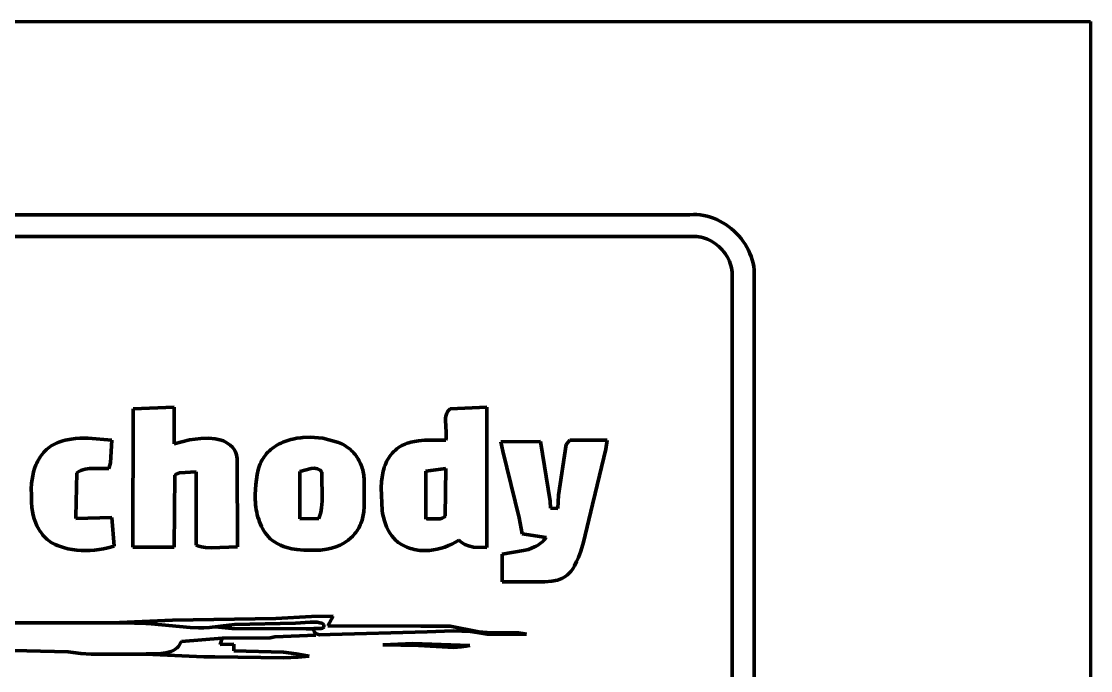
# Model space of a CAD drawing. Header units: millimetres. Extents: x 0 to 8.92, y 0 to 5.62.
# Drawn here: x 4.21 to 8.917, y 2.767 to 5.625 of the extents above; entities that cross this region are included whole.
import ezdxf

# ---------------------------------------------------------------- set-up
doc = ezdxf.new("R2010")
doc.units = ezdxf.units.MM
for name, color, linetype, lineweight in [('color#000000ff', 7, 'CONTINUOUS', 100), ('color#262325ff', 7, 'CONTINUOUS', 100), ('color#ffffffff', 7, 'CONTINUOUS', 100)]:
    doc.layers.add(name, color=color, linetype=linetype, lineweight=lineweight)

msp = doc.modelspace()

# ---------------------------------------------------------------- linework, layer by layer
at = {"layer": 'color#000000ff'}
for p, q in [((1.2217, 4.7739), (7.1532, 4.7739)), ((7.1532, 4.7739), (7.1685, 4.7746)), ((7.1685, 4.7746), (7.1837, 4.7742)), ((7.1837, 4.7742), (7.1988, 4.7728)), ((7.1988, 4.7728), (7.2137, 4.7705)), ((7.2137, 4.7705), (7.2284, 4.7673)), ((7.2284, 4.7673), (7.2429, 4.7631)), ((7.2429, 4.7631), (7.2572, 4.7582)), ((7.2572, 4.7582), (7.2712, 4.7524)), ((7.2712, 4.7524), (7.2848, 4.7458)), ((7.2848, 4.7458), (7.2981, 4.7384)), ((7.2981, 4.7384), (7.311, 4.7304)), ((7.311, 4.7304), (7.3234, 4.7217)), ((7.3234, 4.7217), (7.3354, 4.7123)), ((7.3354, 4.7123), (7.3469, 4.7023)), ((7.1529, 4.6775), (1.2082, 4.6777)), ((7.163, 4.6783), (7.1529, 4.6775)), ((7.1731, 4.6785), (7.163, 4.6783)), ((7.183, 4.6779), (7.1731, 4.6785)), ((7.1929, 4.6767), (7.183, 4.6779)), ((7.2026, 4.6749), (7.1929, 4.6767)), ((7.2122, 4.6724), (7.2026, 4.6749)), ((7.2216, 4.6694), (7.2122, 4.6724)), ((7.2309, 4.6657), (7.2216, 4.6694)), ((7.2399, 4.6616), (7.2309, 4.6657)), ((7.2487, 4.6569), (7.2399, 4.6616)), ((7.3469, 4.7023), (7.3579, 4.6917)), ((7.3579, 4.6917), (7.3683, 4.6805)), ((7.3683, 4.6805), (7.3781, 4.6689)), ((7.3781, 4.6689), (7.3873, 4.6567)), ((7.2572, 4.6517), (7.2487, 4.6569)), ((7.2654, 4.6461), (7.2572, 4.6517)), ((7.2733, 4.64), (7.2654, 4.6461)), ((7.2809, 4.6335), (7.2733, 4.64)), ((7.2881, 4.6266), (7.2809, 4.6335)), ((7.295, 4.6193), (7.2881, 4.6266)), ((7.3015, 4.6116), (7.295, 4.6193)), ((7.3873, 4.6567), (7.3958, 4.6441)), ((7.3958, 4.6441), (7.4036, 4.6311)), ((7.4036, 4.6311), (7.4106, 4.6177)), ((7.4106, 4.6177), (7.4169, 4.6039)), ((7.3075, 4.6036), (7.3015, 4.6116)), ((7.3131, 4.5953), (7.3075, 4.6036)), ((7.3182, 4.5868), (7.3131, 4.5953)), ((7.3228, 4.5779), (7.3182, 4.5868)), ((7.3269, 4.5689), (7.3228, 4.5779)), ((7.3305, 4.5596), (7.3269, 4.5689)), ((7.4169, 4.6039), (7.4224, 4.5899)), ((7.4224, 4.5899), (7.427, 4.5755)), ((7.427, 4.5755), (7.4307, 4.5609)), ((7.3335, 4.5501), (7.3305, 4.5596)), ((7.3359, 4.5405), (7.3335, 4.5501)), ((7.3377, 4.5307), (7.3359, 4.5405)), ((7.3389, 4.5209), (7.3377, 4.5307)), ((7.3394, 4.5109), (7.3389, 4.5209)), ((7.4307, 4.5609), (7.4336, 4.5461)), ((7.4336, 4.5461), (7.4355, 4.5311)), ((7.4355, 4.5311), (7.4364, 4.5159)), ((7.3392, 1.8049), (7.3393, 4.5008)), ((7.3393, 4.5008), (7.3394, 4.5109)), ((7.4363, 4.5007), (7.4362, 1.7769)), ((7.4364, 4.5159), (7.4363, 4.5007)), ((4.7008, 3.3103), (4.7021, 3.92)), ((4.7021, 3.92), (4.8827, 3.9269)), ((4.8827, 3.9269), (4.8827, 3.7658)), ((6.0853, 3.9045), (6.0878, 3.9085)), ((6.0878, 3.9085), (6.0907, 3.9123)), ((6.0907, 3.9123), (6.0941, 3.9159)), ((6.0941, 3.9159), (6.0978, 3.9193)), ((6.0978, 3.9193), (6.2596, 3.9269)), ((6.2596, 3.9269), (6.2595, 3.3097)), ((6.0765, 3.8679), (6.0772, 3.8777)), ((6.0798, 3.8164), (6.0765, 3.8679)), ((6.0772, 3.8777), (6.0788, 3.8872)), ((6.0788, 3.8872), (6.0799, 3.8917)), ((6.0799, 3.8917), (6.0814, 3.8961)), ((6.0814, 3.8961), (6.0832, 3.9004)), ((6.0832, 3.9004), (6.0853, 3.9045)), ((6.0803, 3.7913), (6.0798, 3.8164)), ((4.3502, 3.7609), (4.3586, 3.7652)), ((4.3586, 3.7652), (4.3672, 3.7691)), ((4.3672, 3.7691), (4.3758, 3.7726)), ((4.3758, 3.7726), (4.3846, 3.7758)), ((4.3846, 3.7758), (4.3934, 3.7786)), ((4.3934, 3.7786), (4.4024, 3.781)), ((4.4024, 3.781), (4.4114, 3.7831)), ((4.4114, 3.7831), (4.4297, 3.7864)), ((4.4297, 3.7864), (4.4482, 3.7885)), ((4.4482, 3.7885), (4.467, 3.7897)), ((4.467, 3.7897), (4.5048, 3.7898)), ((4.5048, 3.7898), (4.6078, 3.7819)), ((4.6078, 3.7819), (4.6033, 3.6814)), ((4.8827, 3.7658), (4.9508, 3.7836)), ((4.9508, 3.7836), (4.9997, 3.7895)), ((4.9997, 3.7895), (5.0348, 3.7897)), ((5.0348, 3.7897), (5.0628, 3.7873)), ((5.0628, 3.7873), (5.0838, 3.7837)), ((5.0838, 3.7837), (5.0998, 3.7781)), ((5.0998, 3.7781), (5.1153, 3.77)), ((5.1153, 3.77), (5.1296, 3.7596)), ((5.3378, 3.7607), (5.3456, 3.765)), ((5.3456, 3.765), (5.3536, 3.769)), ((5.3536, 3.769), (5.3618, 3.7726)), ((5.3618, 3.7726), (5.3701, 3.776)), ((5.3701, 3.776), (5.3785, 3.7791)), ((5.3785, 3.7791), (5.3871, 3.7818)), ((5.3871, 3.7818), (5.3958, 3.7843)), ((5.3958, 3.7843), (5.4045, 3.7864)), ((5.4045, 3.7864), (5.4221, 3.7898)), ((5.4221, 3.7898), (5.4399, 3.7919)), ((5.4399, 3.7919), (5.4488, 3.7926)), ((5.4488, 3.7926), (5.4818, 3.7951)), ((5.4818, 3.7951), (5.5369, 3.7902)), ((5.5369, 3.7902), (5.6064, 3.7718)), ((5.6064, 3.7718), (5.6136, 3.7689)), ((5.6136, 3.7689), (5.6205, 3.7657)), ((5.6205, 3.7657), (5.6273, 3.7622)), ((5.9003, 3.7646), (5.9082, 3.7676)), ((5.9082, 3.7676), (5.9162, 3.7703)), ((5.9162, 3.7703), (5.9244, 3.7726)), ((5.9244, 3.7726), (5.941, 3.7763)), ((5.941, 3.7763), (5.9581, 3.779)), ((5.9581, 3.779), (5.9842, 3.7814)), ((5.9842, 3.7814), (6.0793, 3.7819)), ((6.0793, 3.7819), (6.0803, 3.7913)), ((6.321, 3.7747), (6.4954, 3.7754)), ((6.3294, 3.7324), (6.321, 3.7747)), ((6.4954, 3.7754), (6.5381, 3.5127)), ((6.6079, 3.7623), (6.6246, 3.7808)), ((6.6246, 3.7808), (6.7882, 3.7815)), ((6.7882, 3.7815), (6.7831, 3.7418)), ((4.2991, 3.7162), (4.3042, 3.7227)), ((4.3042, 3.7227), (4.3096, 3.729)), ((4.3096, 3.729), (4.3154, 3.735)), ((4.3154, 3.735), (4.3215, 3.7407)), ((4.3215, 3.7407), (4.328, 3.7461)), ((4.328, 3.7461), (4.3348, 3.7513)), ((4.3348, 3.7513), (4.3419, 3.7561)), ((4.3419, 3.7561), (4.3502, 3.7609)), ((5.1296, 3.7596), (5.139, 3.7505)), ((5.139, 3.7505), (5.147, 3.7404)), ((5.147, 3.7404), (5.1514, 3.7331)), ((5.1514, 3.7331), (5.155, 3.7254)), ((5.155, 3.7254), (5.1576, 3.7173)), ((5.2843, 3.7157), (5.2899, 3.7224)), ((5.2899, 3.7224), (5.2959, 3.7288)), ((5.2959, 3.7288), (5.3022, 3.7349)), ((5.3022, 3.7349), (5.3088, 3.7406)), ((5.3088, 3.7406), (5.3157, 3.7461)), ((5.3157, 3.7461), (5.3228, 3.7513)), ((5.3228, 3.7513), (5.3302, 3.7562)), ((5.3302, 3.7562), (5.3378, 3.7607)), ((5.6273, 3.7622), (5.6339, 3.7584)), ((5.6339, 3.7584), (5.6403, 3.7542)), ((5.6403, 3.7542), (5.6465, 3.7498)), ((5.6465, 3.7498), (5.6525, 3.7451)), ((5.6525, 3.7451), (5.6583, 3.7402)), ((5.6583, 3.7402), (5.6638, 3.735)), ((5.6638, 3.735), (5.6692, 3.7296)), ((5.6692, 3.7296), (5.6742, 3.7239)), ((5.6742, 3.7239), (5.6791, 3.718)), ((5.6791, 3.718), (5.6837, 3.7119)), ((5.8323, 3.7107), (5.838, 3.7182)), ((5.838, 3.7182), (5.8442, 3.7254)), ((5.8442, 3.7254), (5.8504, 3.732)), ((5.8504, 3.732), (5.8569, 3.738)), ((5.8569, 3.738), (5.8636, 3.7436)), ((5.8636, 3.7436), (5.8705, 3.7487)), ((5.8705, 3.7487), (5.8777, 3.7533)), ((5.8777, 3.7533), (5.885, 3.7575)), ((5.885, 3.7575), (5.8926, 3.7612)), ((5.8926, 3.7612), (5.9003, 3.7646)), ((6.4007, 3.4394), (6.3294, 3.7324)), ((6.5751, 3.5399), (6.6079, 3.7623)), ((6.7831, 3.7418), (6.7361, 3.5472)), ((4.2688, 3.6575), (4.2747, 3.6731)), ((4.2747, 3.6731), (4.278, 3.6808)), ((4.278, 3.6808), (4.2816, 3.6882)), ((4.2816, 3.6882), (4.2855, 3.6955)), ((4.2855, 3.6955), (4.2897, 3.7026)), ((4.2897, 3.7026), (4.2942, 3.7095)), ((4.2942, 3.7095), (4.2991, 3.7162)), ((4.6033, 3.6814), (4.5968, 3.6609)), ((5.1576, 3.7173), (5.1593, 3.7088)), ((5.1593, 3.7088), (5.1598, 3.7001)), ((5.1598, 3.7001), (5.1597, 3.6956)), ((5.1597, 3.6956), (5.1612, 3.312)), ((5.2582, 3.6694), (5.2615, 3.6778)), ((5.2615, 3.6778), (5.2653, 3.686)), ((5.2653, 3.686), (5.2694, 3.6939)), ((5.2694, 3.6939), (5.274, 3.7015)), ((5.274, 3.7015), (5.279, 3.7088)), ((5.279, 3.7088), (5.2843, 3.7157)), ((5.6837, 3.7119), (5.688, 3.7057)), ((5.688, 3.7057), (5.6921, 3.6992)), ((5.6921, 3.6992), (5.6959, 3.6926)), ((5.6959, 3.6926), (5.7028, 3.679)), ((5.7028, 3.679), (5.7058, 3.6719)), ((5.7058, 3.6719), (5.7085, 3.6648)), ((5.8109, 3.6708), (5.8143, 3.6791)), ((5.8143, 3.6791), (5.8181, 3.6873)), ((5.8181, 3.6873), (5.8224, 3.6953)), ((5.8224, 3.6953), (5.8271, 3.7031)), ((5.8271, 3.7031), (5.8323, 3.7107)), ((4.2574, 3.6083), (4.2602, 3.625)), ((4.2602, 3.625), (4.264, 3.6414)), ((4.264, 3.6414), (4.2688, 3.6575)), ((4.4542, 3.6379), (4.4499, 3.4438)), ((4.463, 3.6433), (4.4542, 3.6379)), ((4.472, 3.6477), (4.463, 3.6433)), ((4.4812, 3.651), (4.472, 3.6477)), ((4.4907, 3.6535), (4.4812, 3.651)), ((4.5102, 3.6562), (4.4907, 3.6535)), ((4.5951, 3.6569), (4.5102, 3.6562)), ((4.5968, 3.6609), (4.5951, 3.6569)), ((4.8857, 3.6273), (4.8829, 3.3108)), ((4.8916, 3.6311), (4.8857, 3.6273)), ((4.9069, 3.6378), (4.8916, 3.6311)), ((4.9799, 3.6422), (4.9069, 3.6378)), ((4.9798, 3.319), (4.9799, 3.6422)), ((5.245, 3.6087), (5.2487, 3.6304)), ((5.2487, 3.6304), (5.253, 3.6515)), ((5.253, 3.6515), (5.2554, 3.6606)), ((5.2554, 3.6606), (5.2582, 3.6694)), ((5.4365, 3.6442), (5.4363, 3.4349)), ((5.4858, 3.6568), (5.4365, 3.6442)), ((5.5, 3.6579), (5.4858, 3.6568)), ((5.5068, 3.6573), (5.5, 3.6579)), ((5.5133, 3.6557), (5.5068, 3.6573)), ((5.5194, 3.653), (5.5133, 3.6557)), ((5.5223, 3.6512), (5.5194, 3.653)), ((5.5252, 3.649), (5.5223, 3.6512)), ((5.5279, 3.6466), (5.5252, 3.649)), ((5.5305, 3.6437), (5.5279, 3.6466)), ((5.5329, 3.6405), (5.5305, 3.6437)), ((5.5341, 3.5123), (5.5329, 3.6405)), ((5.7085, 3.6648), (5.7109, 3.6576)), ((5.7109, 3.6576), (5.713, 3.6502)), ((5.713, 3.6502), (5.7148, 3.6428)), ((5.7148, 3.6428), (5.7162, 3.6353)), ((5.7162, 3.6353), (5.7174, 3.6278)), ((5.7174, 3.6278), (5.7182, 3.6202)), ((5.7978, 3.6183), (5.8009, 3.6362)), ((5.8009, 3.6362), (5.8029, 3.645)), ((5.8029, 3.645), (5.8052, 3.6537)), ((5.8052, 3.6537), (5.8078, 3.6623)), ((5.8078, 3.6623), (5.8109, 3.6708)), ((6.0785, 3.6574), (5.9904, 3.6452)), ((5.9904, 3.6452), (5.9906, 3.4339)), ((6.0759, 3.4487), (6.0785, 3.6574)), ((4.2542, 3.5664), (4.2555, 3.5915)), ((4.2555, 3.5915), (4.2574, 3.6083)), ((5.2403, 3.5643), (5.2422, 3.5867)), ((5.2422, 3.5867), (5.245, 3.6087)), ((5.7182, 3.6202), (5.7188, 3.6126)), ((5.7189, 3.605), (5.7187, 3.5973)), ((5.7187, 3.5973), (5.7193, 3.4896)), ((5.7188, 3.6126), (5.7189, 3.605)), ((5.7945, 3.5724), (5.7958, 3.6001)), ((5.7958, 3.6001), (5.7978, 3.6183)), ((4.2546, 3.5416), (4.2542, 3.5664)), ((4.2544, 3.5336), (4.2546, 3.5416)), ((4.2547, 3.5091), (4.2544, 3.5336)), ((5.2395, 3.5419), (5.2403, 3.5643)), ((5.2398, 3.5195), (5.2395, 3.5419)), ((5.7979, 3.4714), (5.7945, 3.5724)), ((6.5713, 3.4813), (6.5751, 3.5399)), ((6.7361, 3.5472), (6.7248, 3.4984)), ((4.2569, 3.4844), (4.2547, 3.5091)), ((4.2594, 3.4679), (4.2569, 3.4844)), ((5.2404, 3.5083), (5.2398, 3.5195)), ((5.2414, 3.4972), (5.2404, 3.5083)), ((5.2427, 3.4861), (5.2414, 3.4972)), ((5.2443, 3.4751), (5.2427, 3.4861)), ((5.5278, 3.4634), (5.5316, 3.4841)), ((5.5316, 3.4841), (5.5341, 3.5123)), ((5.7193, 3.4896), (5.7175, 3.4667)), ((6.5381, 3.5127), (6.5397, 3.482)), ((6.7248, 3.4984), (6.6844, 3.3319)), ((4.2629, 3.4516), (4.2594, 3.4679)), ((4.2673, 3.4356), (4.2629, 3.4516)), ((4.2727, 3.42), (4.2673, 3.4356)), ((4.4499, 3.4438), (4.4496, 3.4369)), ((4.4496, 3.4369), (4.6086, 3.4413)), ((4.6086, 3.4413), (4.6191, 3.315)), ((5.2464, 3.4643), (5.2443, 3.4751)), ((5.2488, 3.4535), (5.2464, 3.4643)), ((5.2516, 3.4429), (5.2488, 3.4535)), ((5.2549, 3.4324), (5.2516, 3.4429)), ((5.4363, 3.4349), (5.5193, 3.4362)), ((5.5193, 3.4362), (5.5241, 3.4497)), ((5.5241, 3.4497), (5.5278, 3.4634)), ((5.712, 3.4369), (5.71, 3.4296)), ((5.7152, 3.4516), (5.712, 3.4369)), ((5.7175, 3.4667), (5.7152, 3.4516)), ((5.8002, 3.4586), (5.7979, 3.4714)), ((5.8086, 3.4262), (5.8002, 3.4586)), ((5.9934, 3.4346), (6.012, 3.4356)), ((6.012, 3.4356), (6.0544, 3.4354)), ((6.0544, 3.4354), (6.0628, 3.4379)), ((6.0628, 3.4379), (6.0678, 3.4405)), ((6.0678, 3.4405), (6.0722, 3.4441)), ((6.0722, 3.4441), (6.0741, 3.4462)), ((6.0741, 3.4462), (6.0759, 3.4487)), ((6.414, 3.3689), (6.4007, 3.4394)), ((6.5397, 3.482), (6.5713, 3.4813)), ((4.2791, 3.4049), (4.2727, 3.42)), ((4.2827, 3.3975), (4.2791, 3.4049)), ((4.2866, 3.3903), (4.2827, 3.3975)), ((4.2908, 3.3833), (4.2866, 3.3903)), ((5.2586, 3.4221), (5.2549, 3.4324)), ((5.2627, 3.412), (5.2586, 3.4221)), ((5.2673, 3.4021), (5.2627, 3.412)), ((5.2723, 3.3923), (5.2673, 3.4021)), ((5.2779, 3.3829), (5.2723, 3.3923)), ((5.695, 3.3947), (5.6909, 3.3881)), ((5.6987, 3.4015), (5.695, 3.3947)), ((5.702, 3.4083), (5.6987, 3.4015)), ((5.705, 3.4153), (5.702, 3.4083)), ((5.7077, 3.4224), (5.705, 3.4153)), ((5.71, 3.4296), (5.7077, 3.4224)), ((5.818, 3.4007), (5.8086, 3.4262)), ((5.8269, 3.3823), (5.818, 3.4007)), ((5.9906, 3.4339), (5.9934, 3.4346)), ((4.2953, 3.3765), (4.2908, 3.3833)), ((4.3, 3.37), (4.2953, 3.3765)), ((4.3051, 3.3636), (4.3, 3.37)), ((4.3104, 3.3575), (4.3051, 3.3636)), ((4.3161, 3.3516), (4.3104, 3.3575)), ((4.3221, 3.346), (4.3161, 3.3516)), ((4.3284, 3.3406), (4.3221, 3.346)), ((5.2839, 3.3736), (5.2779, 3.3829)), ((5.2905, 3.3647), (5.2839, 3.3736)), ((5.2976, 3.356), (5.2905, 3.3647)), ((5.3053, 3.3476), (5.2976, 3.356)), ((5.3113, 3.3428), (5.3053, 3.3476)), ((5.3174, 3.3383), (5.3113, 3.3428)), ((5.6596, 3.35), (5.6491, 3.3412)), ((5.6693, 3.3596), (5.6596, 3.35)), ((5.6783, 3.3701), (5.6693, 3.3596)), ((5.6824, 3.3757), (5.6783, 3.3701)), ((5.6863, 3.3815), (5.6824, 3.3757)), ((5.6909, 3.3881), (5.6863, 3.3815)), ((5.8337, 3.3707), (5.8269, 3.3823)), ((5.8413, 3.3597), (5.8337, 3.3707)), ((5.8496, 3.3494), (5.8413, 3.3597)), ((5.8589, 3.3399), (5.8496, 3.3494)), ((6.5201, 3.3524), (6.414, 3.3689)), ((6.5102, 3.3409), (6.5153, 3.3465)), ((6.5153, 3.3465), (6.5201, 3.3524)), ((4.335, 3.3356), (4.3284, 3.3406)), ((4.3419, 3.3309), (4.335, 3.3356)), ((4.3507, 3.3264), (4.3419, 3.3309)), ((4.3596, 3.3222), (4.3507, 3.3264)), ((4.3687, 3.3184), (4.3596, 3.3222)), ((4.3778, 3.3148), (4.3687, 3.3184)), ((4.3871, 3.3116), (4.3778, 3.3148)), ((4.3964, 3.3087), (4.3871, 3.3116)), ((4.4153, 3.3037), (4.3964, 3.3087)), ((4.4346, 3.3), (4.4153, 3.3037)), ((4.454, 3.2973), (4.4346, 3.3)), ((4.4736, 3.2958), (4.454, 3.2973)), ((4.4933, 3.2953), (4.4736, 3.2958)), ((4.513, 3.2958), (4.4933, 3.2953)), ((4.5327, 3.2973), (4.513, 3.2958)), ((4.5523, 3.2997), (4.5327, 3.2973)), ((4.5717, 3.303), (4.5523, 3.2997)), ((4.5909, 3.3072), (4.5717, 3.303)), ((4.6191, 3.315), (4.5909, 3.3072)), ((4.8829, 3.3108), (4.7008, 3.3103)), ((4.9913, 3.3152), (4.9798, 3.319)), ((5.0031, 3.3123), (4.9913, 3.3152)), ((5.0213, 3.3095), (5.0031, 3.3123)), ((5.0463, 3.3081), (5.0213, 3.3095)), ((5.1612, 3.312), (5.0463, 3.3081)), ((5.3238, 3.334), (5.3174, 3.3383)), ((5.3368, 3.3264), (5.3238, 3.334)), ((5.3503, 3.3197), (5.3368, 3.3264)), ((5.3642, 3.314), (5.3503, 3.3197)), ((5.3785, 3.3092), (5.3642, 3.314)), ((5.4005, 3.3036), (5.3785, 3.3092)), ((5.4231, 3.2997), (5.4005, 3.3036)), ((5.4535, 3.2967), (5.4231, 3.2997)), ((5.5141, 3.2968), (5.4535, 3.2967)), ((5.5277, 3.2975), (5.5141, 3.2968)), ((5.555, 3.3011), (5.5277, 3.2975)), ((5.5753, 3.3056), (5.555, 3.3011)), ((5.595, 3.3119), (5.5753, 3.3056)), ((5.6141, 3.3198), (5.595, 3.3119)), ((5.6263, 3.3261), (5.6141, 3.3198)), ((5.638, 3.3333), (5.6263, 3.3261)), ((5.6491, 3.3412), (5.638, 3.3333)), ((5.8638, 3.3355), (5.8589, 3.3399)), ((5.869, 3.3313), (5.8638, 3.3355)), ((5.8743, 3.3274), (5.869, 3.3313)), ((5.8799, 3.3238), (5.8743, 3.3274)), ((5.8858, 3.3204), (5.8799, 3.3238)), ((5.8919, 3.3174), (5.8858, 3.3204)), ((5.8982, 3.3147), (5.8919, 3.3174)), ((5.9063, 3.3111), (5.8982, 3.3147)), ((5.9144, 3.3079), (5.9063, 3.3111)), ((5.9226, 3.305), (5.9144, 3.3079)), ((5.9308, 3.3026), (5.9226, 3.305)), ((5.9392, 3.3005), (5.9308, 3.3026)), ((5.9476, 3.2988), (5.9392, 3.3005)), ((5.956, 3.2974), (5.9476, 3.2988)), ((5.9644, 3.2964), (5.956, 3.2974)), ((5.9729, 3.2957), (5.9644, 3.2964)), ((5.9814, 3.2953), (5.9729, 3.2957)), ((5.99, 3.2953), (5.9814, 3.2953)), ((6.007, 3.2961), (5.99, 3.2953)), ((6.024, 3.2982), (6.007, 3.2961)), ((6.0409, 3.3014), (6.024, 3.2982)), ((6.0575, 3.3057), (6.0409, 3.3014)), ((6.0739, 3.311), (6.0575, 3.3057)), ((6.09, 3.3172), (6.0739, 3.311)), ((6.1057, 3.3244), (6.09, 3.3172)), ((6.1209, 3.3324), (6.1057, 3.3244)), ((6.1357, 3.3412), (6.1209, 3.3324)), ((6.1392, 3.338), (6.1357, 3.3412)), ((6.1503, 3.3294), (6.1392, 3.338)), ((6.1621, 3.3225), (6.1503, 3.3294)), ((6.1785, 3.3158), (6.1621, 3.3225)), ((6.2, 3.3106), (6.1785, 3.3158)), ((6.2595, 3.3097), (6.2, 3.3106)), ((6.3266, 3.2792), (6.421, 3.2951)), ((6.421, 3.2951), (6.4422, 3.3009)), ((6.4422, 3.3009), (6.4559, 3.3058)), ((6.4559, 3.3058), (6.4692, 3.3116)), ((6.4692, 3.3116), (6.4756, 3.3149)), ((6.4756, 3.3149), (6.4818, 3.3184)), ((6.4818, 3.3184), (6.4879, 3.3223)), ((6.4879, 3.3223), (6.4938, 3.3264)), ((6.4938, 3.3264), (6.4995, 3.3309)), ((6.4995, 3.3309), (6.5049, 3.3357)), ((6.5049, 3.3357), (6.5102, 3.3409)), ((6.6844, 3.3319), (6.6728, 3.2935)), ((6.3264, 3.1583), (6.3266, 3.2792)), ((6.6624, 3.2653), (6.6543, 3.2469)), ((6.6728, 3.2935), (6.6624, 3.2653)), ((6.6288, 3.2029), (6.6219, 3.1955)), ((6.635, 3.211), (6.6288, 3.2029)), ((6.6404, 3.22), (6.635, 3.211)), ((6.6453, 3.2288), (6.6404, 3.22)), ((6.6543, 3.2469), (6.6453, 3.2288)), ((6.5143, 3.1578), (6.3264, 3.1583)), ((6.5446, 3.1602), (6.5143, 3.1578)), ((6.5696, 3.1659), (6.5446, 3.1602)), ((6.5887, 3.1732), (6.5696, 3.1659)), ((6.6021, 3.1803), (6.5887, 3.1732)), ((6.6144, 3.1889), (6.6021, 3.1803)), ((6.6219, 3.1955), (6.6144, 3.1889)), ((4.1009, 2.9774), (4.6084, 2.9771)), ((4.6084, 2.9771), (4.7086, 2.9762)), ((4.7086, 2.9762), (4.7332, 2.9762)), ((4.7332, 2.9762), (4.7821, 2.9736)), ((4.7821, 2.9736), (4.9528, 2.9568)), ((4.9528, 2.9568), (4.9894, 2.9553)), ((4.9894, 2.9553), (5.0139, 2.9555)), ((5.0139, 2.9555), (5.0384, 2.9567)), ((5.0384, 2.9567), (5.0507, 2.9577)), ((5.0507, 2.9577), (5.063, 2.9591)), ((5.063, 2.9591), (5.1371, 2.9527)), ((5.1371, 2.9527), (5.464, 2.9514)), ((5.5059, 2.9235), (5.326, 2.9162)), ((5.464, 2.9514), (5.4937, 2.9516)), ((5.4937, 2.9516), (5.4999, 2.9376)), ((5.4999, 2.9376), (5.5059, 2.9235)), ((4.9003, 2.8723), (4.8959, 2.8678)), ((4.9044, 2.8773), (4.9003, 2.8723)), ((4.9081, 2.8829), (4.9044, 2.8773)), ((4.9115, 2.889), (4.9081, 2.8829)), ((4.9146, 2.8957), (4.9115, 2.889)), ((5.0938, 2.9096), (4.9146, 2.8957)), ((5.3056, 2.9121), (5.0938, 2.9096)), ((5.326, 2.9162), (5.3056, 2.9121)), ((4.2341, 2.8543), (3.9797, 2.8579)), ((4.4158, 2.8503), (4.2341, 2.8543)), ((4.4385, 2.8467), (4.4158, 2.8503)), ((4.4725, 2.8429), (4.4385, 2.8467)), ((4.5181, 2.8402), (4.4725, 2.8429)), ((4.747, 2.8398), (4.5181, 2.8402)), ((4.7593, 2.8406), (4.747, 2.8398)), ((4.8259, 2.8424), (4.7593, 2.8406)), ((4.8455, 2.8449), (4.8259, 2.8424)), ((4.858, 2.8477), (4.8455, 2.8449)), ((4.864, 2.8495), (4.858, 2.8477)), ((4.8699, 2.8516), (4.864, 2.8495)), ((4.8756, 2.854), (4.8699, 2.8516)), ((4.881, 2.8569), (4.8756, 2.854)), ((4.8862, 2.8601), (4.881, 2.8569)), ((4.8912, 2.8637), (4.8862, 2.8601)), ((4.8959, 2.8678), (4.8912, 2.8637))]:
    msp.add_line(p, q, dxfattribs=at)
at = {"layer": 'color#262325ff'}
for p, q in [((4.6084, 2.9771), (4.8749, 2.9887)), ((4.7086, 2.9762), (4.6084, 2.9771)), ((4.7332, 2.9762), (4.7086, 2.9762)), ((4.7821, 2.9736), (4.7332, 2.9762)), ((4.9528, 2.9568), (4.7821, 2.9736)), ((4.8749, 2.9887), (5.3309, 2.9971)), ((5.148, 2.97), (5.0872, 2.963)), ((5.417, 2.9761), (5.148, 2.97)), ((5.3309, 2.9971), (5.4868, 3.0052)), ((5.482, 2.9808), (5.417, 2.9761)), ((5.5119, 2.9805), (5.482, 2.9808)), ((5.4868, 3.0052), (5.5823, 3.0064)), ((5.5244, 2.9781), (5.5119, 2.9805)), ((5.5325, 2.9754), (5.5244, 2.9781)), ((5.5404, 2.9718), (5.5325, 2.9754)), ((5.5414, 2.9689), (5.5404, 2.9718)), ((5.542, 2.9663), (5.5414, 2.9689)), ((5.5423, 2.964), (5.542, 2.9663)), ((5.5823, 3.0064), (5.5589, 2.9647)), ((4.9894, 2.9553), (4.9528, 2.9568)), ((5.0139, 2.9555), (4.9894, 2.9553)), ((5.0384, 2.9567), (5.0139, 2.9555)), ((5.0507, 2.9577), (5.0384, 2.9567)), ((5.063, 2.9591), (5.0507, 2.9577)), ((5.0872, 2.963), (5.063, 2.9591)), ((5.4937, 2.9516), (5.4993, 2.9528)), ((5.4999, 2.9376), (5.4937, 2.9516)), ((5.4993, 2.9528), (5.5305, 2.9531)), ((5.5033, 2.9335), (5.4999, 2.9376)), ((5.5071, 2.9304), (5.5033, 2.9335)), ((5.5135, 2.9271), (5.5071, 2.9304)), ((5.523, 2.9251), (5.5135, 2.9271)), ((5.5695, 2.9255), (5.523, 2.9251)), ((5.5305, 2.9531), (5.5363, 2.9545)), ((5.5363, 2.9545), (5.5392, 2.9562)), ((5.5392, 2.9562), (5.5404, 2.9573)), ((5.5404, 2.9573), (5.5413, 2.9586)), ((5.5413, 2.9586), (5.5419, 2.9602)), ((5.5419, 2.9602), (5.5423, 2.962)), ((5.5423, 2.962), (5.5423, 2.964)), ((5.5589, 2.9647), (5.9679, 2.9633)), ((5.9968, 2.9383), (5.5695, 2.9255)), ((5.9679, 2.9633), (6.098, 2.9621)), ((6.1108, 2.9419), (5.9968, 2.9383)), ((6.098, 2.9621), (6.2244, 2.9384)), ((6.1867, 2.9389), (6.1108, 2.9419)), ((6.2168, 2.9342), (6.1867, 2.9389)), ((6.2613, 2.9274), (6.2168, 2.9342)), ((6.2244, 2.9384), (6.2604, 2.9347)), ((6.2604, 2.9347), (6.398, 2.9328)), ((6.4339, 2.9277), (6.2613, 2.9274)), ((6.398, 2.9328), (6.4267, 2.9291)), ((6.4267, 2.9291), (6.4339, 2.9277)), ((4.8959, 2.8678), (4.9003, 2.8723)), ((4.9003, 2.8723), (4.9044, 2.8773)), ((4.9044, 2.8773), (4.9081, 2.8829)), ((4.9081, 2.8829), (4.9115, 2.889)), ((4.9115, 2.889), (4.9146, 2.8957)), ((4.9146, 2.8957), (5.0938, 2.9096)), ((5.0938, 2.9096), (5.0858, 2.8824)), ((5.0858, 2.8824), (5.1452, 2.8833)), ((5.1452, 2.8833), (5.1452, 2.854)), ((5.8017, 2.8807), (5.9335, 2.8862)), ((5.9583, 2.878), (5.8017, 2.8807)), ((5.9335, 2.8862), (6.1841, 2.8783)), ((6.1145, 2.869), (5.9583, 2.878)), ((6.1456, 2.8712), (6.1145, 2.869)), ((6.1688, 2.8748), (6.1456, 2.8712)), ((6.1841, 2.8783), (6.1688, 2.8748)), ((4.747, 2.8398), (4.7593, 2.8406)), ((4.7562, 2.8394), (4.747, 2.8398)), ((5.0139, 2.827), (4.7562, 2.8394)), ((4.7593, 2.8406), (4.8259, 2.8424)), ((4.8259, 2.8424), (4.8455, 2.8449)), ((4.8455, 2.8449), (4.858, 2.8477)), ((4.858, 2.8477), (4.864, 2.8495)), ((4.864, 2.8495), (4.8699, 2.8516)), ((4.8699, 2.8516), (4.8756, 2.854)), ((4.8756, 2.854), (4.881, 2.8569)), ((4.881, 2.8569), (4.8862, 2.8601)), ((4.8862, 2.8601), (4.8912, 2.8637)), ((4.8912, 2.8637), (4.8959, 2.8678)), ((5.0618, 2.8275), (5.0139, 2.827)), ((5.3653, 2.8233), (5.0618, 2.8275)), ((5.1452, 2.854), (5.3635, 2.8483)), ((5.3635, 2.8483), (5.4205, 2.8413)), ((5.429, 2.826), (5.3653, 2.8233)), ((5.4205, 2.8413), (5.4543, 2.8351)), ((5.4768, 2.83), (5.429, 2.826)), ((5.4543, 2.8351), (5.4768, 2.83))]:
    msp.add_line(p, q, dxfattribs=at)
at = {"layer": 'color#ffffffff'}
for p, q in [((0, 5.625), (8.9167, 5.625)), ((8.9167, 5.625), (8.9167, 0)), ((7.1532, 4.7739), (1.2217, 4.7739)), ((7.1685, 4.7746), (7.1532, 4.7739)), ((7.1837, 4.7742), (7.1685, 4.7746)), ((7.1988, 4.7728), (7.1837, 4.7742)), ((7.2137, 4.7705), (7.1988, 4.7728)), ((7.2284, 4.7673), (7.2137, 4.7705)), ((7.2429, 4.7631), (7.2284, 4.7673)), ((7.2572, 4.7582), (7.2429, 4.7631)), ((7.2712, 4.7524), (7.2572, 4.7582)), ((7.2848, 4.7458), (7.2712, 4.7524)), ((7.2981, 4.7384), (7.2848, 4.7458)), ((7.311, 4.7304), (7.2981, 4.7384)), ((7.3234, 4.7217), (7.311, 4.7304)), ((7.3354, 4.7123), (7.3234, 4.7217)), ((7.3469, 4.7023), (7.3354, 4.7123)), ((1.2082, 4.6777), (7.1529, 4.6775)), ((7.1529, 4.6775), (7.163, 4.6783)), ((7.163, 4.6783), (7.1731, 4.6785)), ((7.1731, 4.6785), (7.183, 4.6779)), ((7.183, 4.6779), (7.1929, 4.6767)), ((7.1929, 4.6767), (7.2026, 4.6749)), ((7.2026, 4.6749), (7.2122, 4.6724)), ((7.2122, 4.6724), (7.2216, 4.6694)), ((7.2216, 4.6694), (7.2309, 4.6657)), ((7.2309, 4.6657), (7.2399, 4.6616)), ((7.2399, 4.6616), (7.2487, 4.6569)), ((7.3579, 4.6917), (7.3469, 4.7023)), ((7.3683, 4.6805), (7.3579, 4.6917)), ((7.3781, 4.6689), (7.3683, 4.6805)), ((7.3873, 4.6567), (7.3781, 4.6689)), ((7.2487, 4.6569), (7.2572, 4.6517)), ((7.2572, 4.6517), (7.2654, 4.6461)), ((7.2654, 4.6461), (7.2733, 4.64)), ((7.2733, 4.64), (7.2809, 4.6335)), ((7.2809, 4.6335), (7.2881, 4.6266)), ((7.2881, 4.6266), (7.295, 4.6193)), ((7.295, 4.6193), (7.3015, 4.6116)), ((7.3958, 4.6441), (7.3873, 4.6567)), ((7.4036, 4.6311), (7.3958, 4.6441)), ((7.4106, 4.6177), (7.4036, 4.6311)), ((7.4169, 4.6039), (7.4106, 4.6177)), ((7.3015, 4.6116), (7.3075, 4.6036)), ((7.3075, 4.6036), (7.3131, 4.5953)), ((7.3131, 4.5953), (7.3182, 4.5868)), ((7.3182, 4.5868), (7.3228, 4.5779)), ((7.3228, 4.5779), (7.3269, 4.5689)), ((7.3269, 4.5689), (7.3305, 4.5596)), ((7.4224, 4.5899), (7.4169, 4.6039)), ((7.427, 4.5755), (7.4224, 4.5899)), ((7.4307, 4.5609), (7.427, 4.5755)), ((7.3305, 4.5596), (7.3335, 4.5501)), ((7.3335, 4.5501), (7.3359, 4.5405)), ((7.3359, 4.5405), (7.3377, 4.5307)), ((7.3377, 4.5307), (7.3389, 4.5209)), ((7.3389, 4.5209), (7.3394, 4.5109)), ((7.4336, 4.5461), (7.4307, 4.5609)), ((7.4355, 4.5311), (7.4336, 4.5461)), ((7.4364, 4.5159), (7.4355, 4.5311)), ((7.3393, 4.5008), (7.3392, 1.8049)), ((7.3394, 4.5109), (7.3393, 4.5008)), ((7.4362, 1.7769), (7.4363, 4.5007)), ((7.4363, 4.5007), (7.4364, 4.5159)), ((4.7021, 3.92), (4.7008, 3.3103)), ((4.8827, 3.9269), (4.7021, 3.92)), ((4.8827, 3.7658), (4.8827, 3.9269)), ((6.0878, 3.9085), (6.0853, 3.9045)), ((6.0907, 3.9123), (6.0878, 3.9085)), ((6.0941, 3.9159), (6.0907, 3.9123)), ((6.0978, 3.9193), (6.0941, 3.9159)), ((6.2596, 3.9269), (6.0978, 3.9193)), ((6.2595, 3.3097), (6.2596, 3.9269)), ((6.0772, 3.8777), (6.0765, 3.8679)), ((6.0765, 3.8679), (6.0798, 3.8164)), ((6.0788, 3.8872), (6.0772, 3.8777)), ((6.0799, 3.8917), (6.0788, 3.8872)), ((6.0814, 3.8961), (6.0799, 3.8917)), ((6.0832, 3.9004), (6.0814, 3.8961)), ((6.0853, 3.9045), (6.0832, 3.9004)), ((6.0798, 3.8164), (6.0803, 3.7913)), ((4.3586, 3.7652), (4.3502, 3.7609)), ((4.3672, 3.7691), (4.3586, 3.7652)), ((4.3758, 3.7726), (4.3672, 3.7691)), ((4.3846, 3.7758), (4.3758, 3.7726)), ((4.3934, 3.7786), (4.3846, 3.7758)), ((4.4024, 3.781), (4.3934, 3.7786)), ((4.4114, 3.7831), (4.4024, 3.781)), ((4.4297, 3.7864), (4.4114, 3.7831)), ((4.4482, 3.7885), (4.4297, 3.7864)), ((4.467, 3.7897), (4.4482, 3.7885)), ((4.5048, 3.7898), (4.467, 3.7897)), ((4.6078, 3.7819), (4.5048, 3.7898)), ((4.6033, 3.6814), (4.6078, 3.7819)), ((4.9508, 3.7836), (4.8827, 3.7658)), ((4.9997, 3.7895), (4.9508, 3.7836)), ((5.0348, 3.7897), (4.9997, 3.7895)), ((5.0628, 3.7873), (5.0348, 3.7897)), ((5.0838, 3.7837), (5.0628, 3.7873)), ((5.0998, 3.7781), (5.0838, 3.7837)), ((5.1153, 3.77), (5.0998, 3.7781)), ((5.1296, 3.7596), (5.1153, 3.77)), ((5.3456, 3.765), (5.3378, 3.7607)), ((5.3536, 3.769), (5.3456, 3.765)), ((5.3618, 3.7726), (5.3536, 3.769)), ((5.3701, 3.776), (5.3618, 3.7726)), ((5.3785, 3.7791), (5.3701, 3.776)), ((5.3871, 3.7818), (5.3785, 3.7791)), ((5.3958, 3.7843), (5.3871, 3.7818)), ((5.4045, 3.7864), (5.3958, 3.7843)), ((5.4221, 3.7898), (5.4045, 3.7864)), ((5.4399, 3.7919), (5.4221, 3.7898)), ((5.4488, 3.7926), (5.4399, 3.7919)), ((5.4818, 3.7951), (5.4488, 3.7926)), ((5.5369, 3.7902), (5.4818, 3.7951)), ((5.6064, 3.7718), (5.5369, 3.7902)), ((5.6136, 3.7689), (5.6064, 3.7718)), ((5.6205, 3.7657), (5.6136, 3.7689)), ((5.6273, 3.7622), (5.6205, 3.7657)), ((5.9082, 3.7676), (5.9003, 3.7646)), ((5.9162, 3.7703), (5.9082, 3.7676)), ((5.9244, 3.7726), (5.9162, 3.7703)), ((5.941, 3.7763), (5.9244, 3.7726)), ((5.9581, 3.779), (5.941, 3.7763)), ((5.9842, 3.7814), (5.9581, 3.779)), ((6.0793, 3.7819), (5.9842, 3.7814)), ((6.0803, 3.7913), (6.0793, 3.7819)), ((6.4954, 3.7754), (6.321, 3.7747)), ((6.321, 3.7747), (6.3294, 3.7324)), ((6.5381, 3.5127), (6.4954, 3.7754)), ((6.6246, 3.7808), (6.6079, 3.7623)), ((6.7882, 3.7815), (6.6246, 3.7808)), ((6.7831, 3.7418), (6.7882, 3.7815)), ((4.3042, 3.7227), (4.2991, 3.7162)), ((4.3096, 3.729), (4.3042, 3.7227)), ((4.3154, 3.735), (4.3096, 3.729)), ((4.3215, 3.7407), (4.3154, 3.735)), ((4.328, 3.7461), (4.3215, 3.7407)), ((4.3348, 3.7513), (4.328, 3.7461)), ((4.3419, 3.7561), (4.3348, 3.7513)), ((4.3502, 3.7609), (4.3419, 3.7561)), ((5.139, 3.7505), (5.1296, 3.7596)), ((5.147, 3.7404), (5.139, 3.7505)), ((5.1514, 3.7331), (5.147, 3.7404)), ((5.155, 3.7254), (5.1514, 3.7331)), ((5.1576, 3.7173), (5.155, 3.7254)), ((5.2899, 3.7224), (5.2843, 3.7157)), ((5.2959, 3.7288), (5.2899, 3.7224)), ((5.3022, 3.7349), (5.2959, 3.7288)), ((5.3088, 3.7406), (5.3022, 3.7349)), ((5.3157, 3.7461), (5.3088, 3.7406)), ((5.3228, 3.7513), (5.3157, 3.7461)), ((5.3302, 3.7562), (5.3228, 3.7513)), ((5.3378, 3.7607), (5.3302, 3.7562)), ((5.6339, 3.7584), (5.6273, 3.7622)), ((5.6403, 3.7542), (5.6339, 3.7584)), ((5.6465, 3.7498), (5.6403, 3.7542)), ((5.6525, 3.7451), (5.6465, 3.7498)), ((5.6583, 3.7402), (5.6525, 3.7451)), ((5.6638, 3.735), (5.6583, 3.7402)), ((5.6692, 3.7296), (5.6638, 3.735)), ((5.6742, 3.7239), (5.6692, 3.7296)), ((5.6791, 3.718), (5.6742, 3.7239)), ((5.6837, 3.7119), (5.6791, 3.718)), ((5.838, 3.7182), (5.8323, 3.7107)), ((5.8442, 3.7254), (5.838, 3.7182)), ((5.8504, 3.732), (5.8442, 3.7254)), ((5.8569, 3.738), (5.8504, 3.732)), ((5.8636, 3.7436), (5.8569, 3.738)), ((5.8705, 3.7487), (5.8636, 3.7436)), ((5.8777, 3.7533), (5.8705, 3.7487)), ((5.885, 3.7575), (5.8777, 3.7533)), ((5.8926, 3.7612), (5.885, 3.7575)), ((5.9003, 3.7646), (5.8926, 3.7612)), ((6.3294, 3.7324), (6.4007, 3.4394)), ((6.6079, 3.7623), (6.5751, 3.5399)), ((6.7361, 3.5472), (6.7831, 3.7418)), ((4.2747, 3.6731), (4.2688, 3.6575)), ((4.278, 3.6808), (4.2747, 3.6731)), ((4.2816, 3.6882), (4.278, 3.6808)), ((4.2855, 3.6955), (4.2816, 3.6882)), ((4.2897, 3.7026), (4.2855, 3.6955)), ((4.2942, 3.7095), (4.2897, 3.7026)), ((4.2991, 3.7162), (4.2942, 3.7095)), ((4.5968, 3.6609), (4.6033, 3.6814)), ((5.1593, 3.7088), (5.1576, 3.7173)), ((5.1598, 3.7001), (5.1593, 3.7088)), ((5.1597, 3.6956), (5.1598, 3.7001)), ((5.1612, 3.312), (5.1597, 3.6956)), ((5.2615, 3.6778), (5.2582, 3.6694)), ((5.2653, 3.686), (5.2615, 3.6778)), ((5.2694, 3.6939), (5.2653, 3.686)), ((5.274, 3.7015), (5.2694, 3.6939)), ((5.279, 3.7088), (5.274, 3.7015)), ((5.2843, 3.7157), (5.279, 3.7088)), ((5.688, 3.7057), (5.6837, 3.7119)), ((5.6921, 3.6992), (5.688, 3.7057)), ((5.6959, 3.6926), (5.6921, 3.6992)), ((5.7028, 3.679), (5.6959, 3.6926)), ((5.7058, 3.6719), (5.7028, 3.679)), ((5.7085, 3.6648), (5.7058, 3.6719)), ((5.8143, 3.6791), (5.8109, 3.6708)), ((5.8181, 3.6873), (5.8143, 3.6791)), ((5.8224, 3.6953), (5.8181, 3.6873)), ((5.8271, 3.7031), (5.8224, 3.6953)), ((5.8323, 3.7107), (5.8271, 3.7031)), ((4.2602, 3.625), (4.2574, 3.6083)), ((4.264, 3.6414), (4.2602, 3.625)), ((4.2688, 3.6575), (4.264, 3.6414)), ((4.4499, 3.4438), (4.4542, 3.6379)), ((4.4542, 3.6379), (4.463, 3.6433)), ((4.463, 3.6433), (4.472, 3.6477)), ((4.472, 3.6477), (4.4812, 3.651)), ((4.4812, 3.651), (4.4907, 3.6535)), ((4.4907, 3.6535), (4.5102, 3.6562)), ((4.5102, 3.6562), (4.5951, 3.6569)), ((4.5951, 3.6569), (4.5968, 3.6609)), ((4.8829, 3.3108), (4.8857, 3.6273)), ((4.8857, 3.6273), (4.8916, 3.6311)), ((4.8916, 3.6311), (4.9069, 3.6378)), ((4.9069, 3.6378), (4.9799, 3.6422)), ((4.9799, 3.6422), (4.9798, 3.319)), ((5.2487, 3.6304), (5.245, 3.6087)), ((5.253, 3.6515), (5.2487, 3.6304)), ((5.2554, 3.6606), (5.253, 3.6515)), ((5.2582, 3.6694), (5.2554, 3.6606)), ((5.4363, 3.4349), (5.4365, 3.6442)), ((5.4365, 3.6442), (5.4858, 3.6568)), ((5.4858, 3.6568), (5.5, 3.6579)), ((5.5, 3.6579), (5.5068, 3.6573)), ((5.5068, 3.6573), (5.5133, 3.6557)), ((5.5133, 3.6557), (5.5194, 3.653)), ((5.5194, 3.653), (5.5223, 3.6512)), ((5.5223, 3.6512), (5.5252, 3.649)), ((5.5252, 3.649), (5.5279, 3.6466)), ((5.5279, 3.6466), (5.5305, 3.6437)), ((5.5305, 3.6437), (5.5329, 3.6405)), ((5.5329, 3.6405), (5.5341, 3.5123)), ((5.7109, 3.6576), (5.7085, 3.6648)), ((5.713, 3.6502), (5.7109, 3.6576)), ((5.7148, 3.6428), (5.713, 3.6502)), ((5.7162, 3.6353), (5.7148, 3.6428)), ((5.7174, 3.6278), (5.7162, 3.6353)), ((5.7182, 3.6202), (5.7174, 3.6278)), ((5.8009, 3.6362), (5.7978, 3.6183)), ((5.8029, 3.645), (5.8009, 3.6362)), ((5.8052, 3.6537), (5.8029, 3.645)), ((5.8078, 3.6623), (5.8052, 3.6537)), ((5.8109, 3.6708), (5.8078, 3.6623)), ((5.9904, 3.6452), (6.0785, 3.6574)), ((5.9906, 3.4339), (5.9904, 3.6452)), ((6.0785, 3.6574), (6.0759, 3.4487)), ((4.2555, 3.5915), (4.2542, 3.5664)), ((4.2574, 3.6083), (4.2555, 3.5915)), ((5.2422, 3.5867), (5.2403, 3.5643)), ((5.245, 3.6087), (5.2422, 3.5867)), ((5.7188, 3.6126), (5.7182, 3.6202)), ((5.7187, 3.5973), (5.7189, 3.605)), ((5.7193, 3.4896), (5.7187, 3.5973)), ((5.7189, 3.605), (5.7188, 3.6126)), ((5.7958, 3.6001), (5.7945, 3.5724)), ((5.7978, 3.6183), (5.7958, 3.6001)), ((4.2542, 3.5664), (4.2546, 3.5416)), ((4.2546, 3.5416), (4.2544, 3.5336)), ((4.2544, 3.5336), (4.2547, 3.5091)), ((5.2403, 3.5643), (5.2395, 3.5419)), ((5.2395, 3.5419), (5.2398, 3.5195)), ((5.7945, 3.5724), (5.7979, 3.4714)), ((6.5751, 3.5399), (6.5713, 3.4813)), ((6.7248, 3.4984), (6.7361, 3.5472)), ((4.2547, 3.5091), (4.2569, 3.4844)), ((4.2569, 3.4844), (4.2594, 3.4679)), ((5.2398, 3.5195), (5.2404, 3.5083)), ((5.2404, 3.5083), (5.2414, 3.4972)), ((5.2414, 3.4972), (5.2427, 3.4861)), ((5.2427, 3.4861), (5.2443, 3.4751)), ((5.5316, 3.4841), (5.5278, 3.4634)), ((5.5341, 3.5123), (5.5316, 3.4841)), ((5.7175, 3.4667), (5.7193, 3.4896)), ((6.5397, 3.482), (6.5381, 3.5127)), ((6.6844, 3.3319), (6.7248, 3.4984)), ((4.2594, 3.4679), (4.2629, 3.4516)), ((4.2629, 3.4516), (4.2673, 3.4356)), ((4.2673, 3.4356), (4.2727, 3.42)), ((4.4496, 3.4369), (4.4499, 3.4438)), ((4.6086, 3.4413), (4.4496, 3.4369)), ((4.6191, 3.315), (4.6086, 3.4413)), ((5.2443, 3.4751), (5.2464, 3.4643)), ((5.2464, 3.4643), (5.2488, 3.4535)), ((5.2488, 3.4535), (5.2516, 3.4429)), ((5.2516, 3.4429), (5.2549, 3.4324)), ((5.5193, 3.4362), (5.4363, 3.4349)), ((5.5241, 3.4497), (5.5193, 3.4362)), ((5.5278, 3.4634), (5.5241, 3.4497)), ((5.71, 3.4296), (5.712, 3.4369)), ((5.712, 3.4369), (5.7152, 3.4516)), ((5.7152, 3.4516), (5.7175, 3.4667)), ((5.7979, 3.4714), (5.8002, 3.4586)), ((5.8002, 3.4586), (5.8086, 3.4262)), ((6.012, 3.4356), (5.9934, 3.4346)), ((6.0544, 3.4354), (6.012, 3.4356)), ((6.0628, 3.4379), (6.0544, 3.4354)), ((6.0678, 3.4405), (6.0628, 3.4379)), ((6.0722, 3.4441), (6.0678, 3.4405)), ((6.0741, 3.4462), (6.0722, 3.4441)), ((6.0759, 3.4487), (6.0741, 3.4462)), ((6.4007, 3.4394), (6.414, 3.3689)), ((6.5713, 3.4813), (6.5397, 3.482)), ((4.2727, 3.42), (4.2791, 3.4049)), ((4.2791, 3.4049), (4.2827, 3.3975)), ((4.2827, 3.3975), (4.2866, 3.3903)), ((4.2866, 3.3903), (4.2908, 3.3833)), ((5.2549, 3.4324), (5.2586, 3.4221)), ((5.2586, 3.4221), (5.2627, 3.412)), ((5.2627, 3.412), (5.2673, 3.4021)), ((5.2673, 3.4021), (5.2723, 3.3923)), ((5.2723, 3.3923), (5.2779, 3.3829)), ((5.6909, 3.3881), (5.695, 3.3947)), ((5.695, 3.3947), (5.6987, 3.4015)), ((5.6987, 3.4015), (5.702, 3.4083)), ((5.702, 3.4083), (5.705, 3.4153)), ((5.705, 3.4153), (5.7077, 3.4224)), ((5.7077, 3.4224), (5.71, 3.4296)), ((5.8086, 3.4262), (5.818, 3.4007)), ((5.818, 3.4007), (5.8269, 3.3823)), ((5.9934, 3.4346), (5.9906, 3.4339)), ((4.2908, 3.3833), (4.2953, 3.3765)), ((4.2953, 3.3765), (4.3, 3.37)), ((4.3, 3.37), (4.3051, 3.3636)), ((4.3051, 3.3636), (4.3104, 3.3575)), ((4.3104, 3.3575), (4.3161, 3.3516)), ((4.3161, 3.3516), (4.3221, 3.346)), ((4.3221, 3.346), (4.3284, 3.3406)), ((5.2779, 3.3829), (5.2839, 3.3736)), ((5.2839, 3.3736), (5.2905, 3.3647)), ((5.2905, 3.3647), (5.2976, 3.356)), ((5.2976, 3.356), (5.3053, 3.3476)), ((5.3053, 3.3476), (5.3113, 3.3428)), ((5.3113, 3.3428), (5.3174, 3.3383)), ((5.6491, 3.3412), (5.6596, 3.35)), ((5.6596, 3.35), (5.6693, 3.3596)), ((5.6693, 3.3596), (5.6783, 3.3701)), ((5.6783, 3.3701), (5.6824, 3.3757)), ((5.6824, 3.3757), (5.6863, 3.3815)), ((5.6863, 3.3815), (5.6909, 3.3881)), ((5.8269, 3.3823), (5.8337, 3.3707)), ((5.8337, 3.3707), (5.8413, 3.3597)), ((5.8413, 3.3597), (5.8496, 3.3494)), ((5.8496, 3.3494), (5.8589, 3.3399)), ((6.414, 3.3689), (6.5201, 3.3524)), ((6.5153, 3.3465), (6.5102, 3.3409)), ((6.5201, 3.3524), (6.5153, 3.3465)), ((4.3284, 3.3406), (4.335, 3.3356)), ((4.335, 3.3356), (4.3419, 3.3309)), ((4.3419, 3.3309), (4.3507, 3.3264)), ((4.3507, 3.3264), (4.3596, 3.3222)), ((4.3596, 3.3222), (4.3687, 3.3184)), ((4.3687, 3.3184), (4.3778, 3.3148)), ((4.3778, 3.3148), (4.3871, 3.3116)), ((4.3871, 3.3116), (4.3964, 3.3087)), ((4.3964, 3.3087), (4.4153, 3.3037)), ((4.4153, 3.3037), (4.4346, 3.3)), ((4.4346, 3.3), (4.454, 3.2973)), ((4.454, 3.2973), (4.4736, 3.2958)), ((4.4736, 3.2958), (4.4933, 3.2953)), ((4.4933, 3.2953), (4.513, 3.2958)), ((4.513, 3.2958), (4.5327, 3.2973)), ((4.5327, 3.2973), (4.5523, 3.2997)), ((4.5523, 3.2997), (4.5717, 3.303)), ((4.5717, 3.303), (4.5909, 3.3072)), ((4.5909, 3.3072), (4.6191, 3.315)), ((4.7008, 3.3103), (4.8829, 3.3108)), ((4.9798, 3.319), (4.9913, 3.3152)), ((4.9913, 3.3152), (5.0031, 3.3123)), ((5.0031, 3.3123), (5.0213, 3.3095)), ((5.0213, 3.3095), (5.0463, 3.3081)), ((5.0463, 3.3081), (5.1612, 3.312)), ((5.3174, 3.3383), (5.3238, 3.334)), ((5.3238, 3.334), (5.3368, 3.3264)), ((5.3368, 3.3264), (5.3503, 3.3197)), ((5.3503, 3.3197), (5.3642, 3.314)), ((5.3642, 3.314), (5.3785, 3.3092)), ((5.3785, 3.3092), (5.4005, 3.3036)), ((5.4005, 3.3036), (5.4231, 3.2997)), ((5.4231, 3.2997), (5.4535, 3.2967)), ((5.4535, 3.2967), (5.5141, 3.2968)), ((5.5141, 3.2968), (5.5277, 3.2975)), ((5.5277, 3.2975), (5.555, 3.3011)), ((5.555, 3.3011), (5.5753, 3.3056)), ((5.5753, 3.3056), (5.595, 3.3119)), ((5.595, 3.3119), (5.6141, 3.3198)), ((5.6141, 3.3198), (5.6263, 3.3261)), ((5.6263, 3.3261), (5.638, 3.3333)), ((5.638, 3.3333), (5.6491, 3.3412)), ((5.8589, 3.3399), (5.8638, 3.3355)), ((5.8638, 3.3355), (5.869, 3.3313)), ((5.869, 3.3313), (5.8743, 3.3274)), ((5.8743, 3.3274), (5.8799, 3.3238)), ((5.8799, 3.3238), (5.8858, 3.3204)), ((5.8858, 3.3204), (5.8919, 3.3174)), ((5.8919, 3.3174), (5.8982, 3.3147)), ((5.8982, 3.3147), (5.9063, 3.3111)), ((5.9063, 3.3111), (5.9144, 3.3079)), ((5.9144, 3.3079), (5.9226, 3.305)), ((5.9226, 3.305), (5.9308, 3.3026)), ((5.9308, 3.3026), (5.9392, 3.3005)), ((5.9392, 3.3005), (5.9476, 3.2988)), ((5.9476, 3.2988), (5.956, 3.2974)), ((5.956, 3.2974), (5.9644, 3.2964)), ((5.9644, 3.2964), (5.9729, 3.2957)), ((5.9729, 3.2957), (5.9814, 3.2953)), ((5.9814, 3.2953), (5.99, 3.2953)), ((5.99, 3.2953), (6.007, 3.2961)), ((6.007, 3.2961), (6.024, 3.2982)), ((6.024, 3.2982), (6.0409, 3.3014)), ((6.0409, 3.3014), (6.0575, 3.3057)), ((6.0575, 3.3057), (6.0739, 3.311)), ((6.0739, 3.311), (6.09, 3.3172)), ((6.09, 3.3172), (6.1057, 3.3244)), ((6.1057, 3.3244), (6.1209, 3.3324)), ((6.1209, 3.3324), (6.1357, 3.3412)), ((6.1357, 3.3412), (6.1392, 3.338)), ((6.1392, 3.338), (6.1503, 3.3294)), ((6.1503, 3.3294), (6.1621, 3.3225)), ((6.1621, 3.3225), (6.1785, 3.3158)), ((6.1785, 3.3158), (6.2, 3.3106)), ((6.2, 3.3106), (6.2595, 3.3097)), ((6.421, 3.2951), (6.3266, 3.2792)), ((6.4422, 3.3009), (6.421, 3.2951)), ((6.4559, 3.3058), (6.4422, 3.3009)), ((6.4692, 3.3116), (6.4559, 3.3058)), ((6.4756, 3.3149), (6.4692, 3.3116)), ((6.4818, 3.3184), (6.4756, 3.3149)), ((6.4879, 3.3223), (6.4818, 3.3184)), ((6.4938, 3.3264), (6.4879, 3.3223)), ((6.4995, 3.3309), (6.4938, 3.3264)), ((6.5049, 3.3357), (6.4995, 3.3309)), ((6.5102, 3.3409), (6.5049, 3.3357)), ((6.6728, 3.2935), (6.6844, 3.3319)), ((6.3266, 3.2792), (6.3264, 3.1583)), ((6.6543, 3.2469), (6.6624, 3.2653)), ((6.6624, 3.2653), (6.6728, 3.2935)), ((6.6219, 3.1955), (6.6288, 3.2029)), ((6.6288, 3.2029), (6.635, 3.211)), ((6.635, 3.211), (6.6404, 3.22)), ((6.6404, 3.22), (6.6453, 3.2288)), ((6.6453, 3.2288), (6.6543, 3.2469)), ((6.3264, 3.1583), (6.5143, 3.1578)), ((6.5143, 3.1578), (6.5446, 3.1602)), ((6.5446, 3.1602), (6.5696, 3.1659)), ((6.5696, 3.1659), (6.5887, 3.1732)), ((6.5887, 3.1732), (6.6021, 3.1803)), ((6.6021, 3.1803), (6.6144, 3.1889)), ((6.6144, 3.1889), (6.6219, 3.1955)), ((4.6084, 2.9771), (4.1009, 2.9774)), ((4.8749, 2.9887), (4.6084, 2.9771)), ((5.3309, 2.9971), (4.8749, 2.9887)), ((5.0872, 2.963), (5.148, 2.97)), ((5.148, 2.97), (5.417, 2.9761)), ((5.4868, 3.0052), (5.3309, 2.9971)), ((5.417, 2.9761), (5.482, 2.9808)), ((5.482, 2.9808), (5.5119, 2.9805)), ((5.5823, 3.0064), (5.4868, 3.0052)), ((5.5119, 2.9805), (5.5244, 2.9781)), ((5.5244, 2.9781), (5.5325, 2.9754)), ((5.5325, 2.9754), (5.5404, 2.9718)), ((5.5404, 2.9718), (5.5414, 2.9689)), ((5.5414, 2.9689), (5.542, 2.9663)), ((5.542, 2.9663), (5.5423, 2.964)), ((5.5589, 2.9647), (5.5823, 3.0064)), ((5.063, 2.9591), (5.0872, 2.963)), ((5.1371, 2.9527), (5.063, 2.9591)), ((5.464, 2.9514), (5.1371, 2.9527)), ((5.326, 2.9162), (5.5059, 2.9235)), ((5.4937, 2.9516), (5.464, 2.9514)), ((5.4993, 2.9528), (5.4937, 2.9516)), ((5.5305, 2.9531), (5.4993, 2.9528)), ((5.5059, 2.9235), (5.4999, 2.9376)), ((5.4999, 2.9376), (5.5033, 2.9335)), ((5.5033, 2.9335), (5.5071, 2.9304)), ((5.5071, 2.9304), (5.5135, 2.9271)), ((5.5135, 2.9271), (5.523, 2.9251)), ((5.523, 2.9251), (5.5695, 2.9255)), ((5.5363, 2.9545), (5.5305, 2.9531)), ((5.5392, 2.9562), (5.5363, 2.9545)), ((5.5404, 2.9573), (5.5392, 2.9562)), ((5.5413, 2.9586), (5.5404, 2.9573)), ((5.5419, 2.9602), (5.5413, 2.9586)), ((5.5423, 2.962), (5.5419, 2.9602)), ((5.5423, 2.964), (5.5423, 2.962)), ((5.9679, 2.9633), (5.5589, 2.9647)), ((5.5695, 2.9255), (5.9968, 2.9383)), ((6.098, 2.9621), (5.9679, 2.9633)), ((5.9968, 2.9383), (6.1108, 2.9419)), ((6.2244, 2.9384), (6.098, 2.9621)), ((6.1108, 2.9419), (6.1867, 2.9389)), ((6.1867, 2.9389), (6.2168, 2.9342)), ((6.2168, 2.9342), (6.2613, 2.9274)), ((6.2604, 2.9347), (6.2244, 2.9384)), ((6.398, 2.9328), (6.2604, 2.9347)), ((6.2613, 2.9274), (6.4339, 2.9277)), ((6.4267, 2.9291), (6.398, 2.9328)), ((6.4339, 2.9277), (6.4267, 2.9291)), ((5.0858, 2.8824), (5.0938, 2.9096)), ((5.1452, 2.8833), (5.0858, 2.8824)), ((5.0938, 2.9096), (5.3056, 2.9121)), ((5.1452, 2.854), (5.1452, 2.8833)), ((5.3056, 2.9121), (5.326, 2.9162)), ((5.9335, 2.8862), (5.8017, 2.8807)), ((5.8017, 2.8807), (5.9583, 2.878)), ((6.1841, 2.8783), (5.9335, 2.8862)), ((5.9583, 2.878), (6.1145, 2.869)), ((6.1145, 2.869), (6.1456, 2.8712)), ((6.1456, 2.8712), (6.1688, 2.8748)), ((6.1688, 2.8748), (6.1841, 2.8783)), ((3.9797, 2.8579), (4.2341, 2.8543)), ((4.2341, 2.8543), (4.4158, 2.8503)), ((4.4158, 2.8503), (4.4385, 2.8467)), ((4.4385, 2.8467), (4.4725, 2.8429)), ((4.4725, 2.8429), (4.5181, 2.8402)), ((4.5181, 2.8402), (4.747, 2.8398)), ((4.747, 2.8398), (4.7562, 2.8394)), ((4.7562, 2.8394), (5.0139, 2.827)), ((5.0139, 2.827), (5.0618, 2.8275)), ((5.0618, 2.8275), (5.3653, 2.8233)), ((5.3635, 2.8483), (5.1452, 2.854)), ((5.4205, 2.8413), (5.3635, 2.8483)), ((5.3653, 2.8233), (5.429, 2.826)), ((5.4543, 2.8351), (5.4205, 2.8413)), ((5.429, 2.826), (5.4768, 2.83)), ((5.4768, 2.83), (5.4543, 2.8351))]:
    msp.add_line(p, q, dxfattribs=at)

doc.saveas('drawing.dxf')
